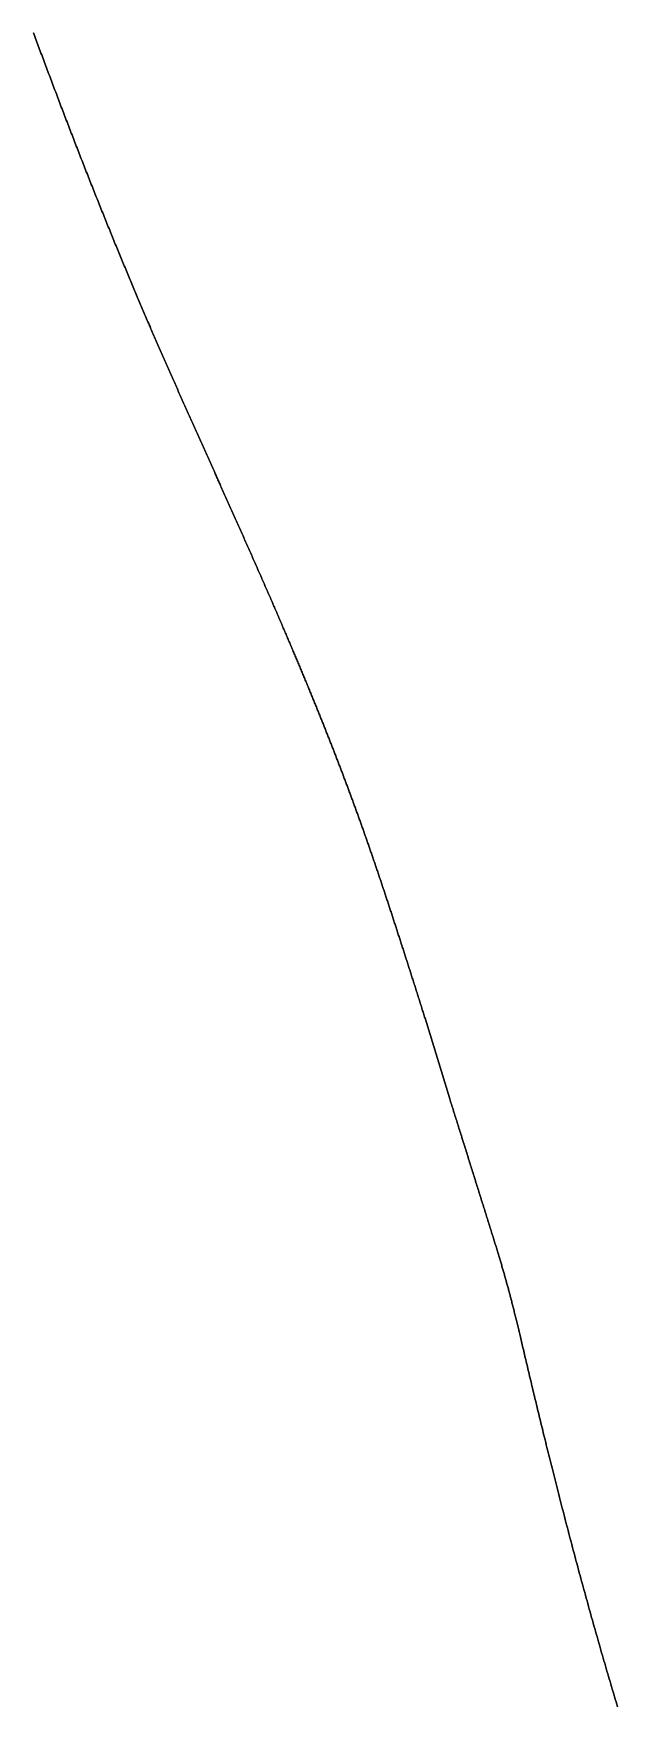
# Model space of a CAD drawing. Header units: inches. Extents: x 130170 to 284068, y 377793 to 804530.
# Drawn here: x 249097.3 to 249120.6, y 746916.7 to 746983.3 of the extents above; entities that cross this region are included whole.
import ezdxf

# ---------------------------------------------------------------- set-up
doc = ezdxf.new("R2010")
doc.units = ezdxf.units.IN
doc.header["$MEASUREMENT"] = 0
doc.layers.add('muni_il', color=7, linetype='Continuous')

msp = doc.modelspace()

# ---------------------------------------------------------------- linework, layer by layer
at = {"layer": 'muni_il'}
for points in [[(249097.333, 746983.322), (249097.36, 746983.249), (249097.387, 746983.176), (249097.414, 746983.103), (249097.441, 746983.029), (249097.469, 746982.956), (249097.496, 746982.883), (249097.523, 746982.809), (249097.551, 746982.736), (249097.578, 746982.662), (249097.606, 746982.589), (249097.633, 746982.515), (249097.661, 746982.442), (249097.688, 746982.368), (249097.716, 746982.294), (249097.743, 746982.22), (249097.771, 746982.147), (249097.799, 746982.073), (249097.827, 746981.999), (249097.854, 746981.925), (249097.882, 746981.851), (249097.91, 746981.777), (249097.938, 746981.703), (249097.966, 746981.629), (249097.994, 746981.555), (249098.021, 746981.481), (249098.049, 746981.407), (249098.077, 746981.333), (249098.105, 746981.258), (249098.133, 746981.184), (249098.162, 746981.11), (249098.19, 746981.036), (249098.218, 746980.962), (249098.246, 746980.888), (249098.274, 746980.813), (249098.302, 746980.739), (249098.33, 746980.665), (249098.359, 746980.591), (249098.387, 746980.517), (249098.415, 746980.442), (249098.443, 746980.368), (249098.472, 746980.294), (249098.5, 746980.22), (249098.528, 746980.146), (249098.557, 746980.072), (249098.585, 746979.998), (249098.613, 746979.924), (249098.642, 746979.85), (249098.67, 746979.776), (249098.698, 746979.702), (249098.727, 746979.628), (249098.755, 746979.554), (249098.784, 746979.48), (249098.812, 746979.406), (249098.841, 746979.332), (249098.869, 746979.258), (249098.898, 746979.185), (249098.926, 746979.111), (249098.955, 746979.037), (249098.983, 746978.964), (249099.011, 746978.89), (249099.04, 746978.817), (249099.068, 746978.743), (249099.097, 746978.67), (249099.126, 746978.597), (249099.154, 746978.524), (249099.183, 746978.45), (249099.211, 746978.377), (249099.24, 746978.304), (249099.268, 746978.231), (249099.297, 746978.158), (249099.325, 746978.086), (249099.354, 746978.013), (249099.382, 746977.94), (249099.41, 746977.868), (249099.439, 746977.795), (249099.467, 746977.723), (249099.496, 746977.651), (249099.524, 746977.578), (249099.553, 746977.506), (249099.581, 746977.434), (249099.61, 746977.362), (249099.638, 746977.291), (249099.666, 746977.219), (249099.695, 746977.147), (249099.723, 746977.076), (249099.752, 746977.004), (249099.78, 746976.933), (249099.808, 746976.862), (249099.837, 746976.791), (249099.865, 746976.72), (249099.893, 746976.649), (249099.921, 746976.578), (249099.95, 746976.507), (249099.978, 746976.437), (249100.006, 746976.366), (249100.034, 746976.296), (249100.063, 746976.226), (249100.091, 746976.156), (249100.119, 746976.086), (249100.147, 746976.016), (249100.175, 746975.946), (249100.203, 746975.877), (249100.231, 746975.807), (249100.259, 746975.738), (249100.287, 746975.669), (249100.315, 746975.6), (249100.343, 746975.531), (249100.371, 746975.462), (249100.399, 746975.393), (249100.427, 746975.325), (249100.455, 746975.256), (249100.483, 746975.188), (249100.511, 746975.12), (249100.538, 746975.052), (249100.566, 746974.984), (249100.594, 746974.916), (249100.622, 746974.848), (249100.649, 746974.781), (249100.677, 746974.714), (249100.705, 746974.646), (249100.732, 746974.579), (249100.76, 746974.512), (249100.788, 746974.446), (249100.815, 746974.379), (249100.843, 746974.312), (249100.87, 746974.246), (249100.898, 746974.18), (249100.925, 746974.114), (249100.952, 746974.048), (249100.98, 746973.982), (249101.007, 746973.916), (249101.034, 746973.85), (249101.062, 746973.785), (249101.089, 746973.72), (249101.116, 746973.654), (249101.143, 746973.589), (249101.171, 746973.524), (249101.198, 746973.46), (249101.225, 746973.395), (249101.252, 746973.33), (249101.279, 746973.266), (249101.306, 746973.202), (249101.333, 746973.138), (249101.36, 746973.074), (249101.387, 746973.01), (249101.414, 746972.946), (249101.441, 746972.882), (249101.468, 746972.819), (249101.495, 746972.755), (249101.522, 746972.692), (249101.548, 746972.629), (249101.575, 746972.566), (249101.602, 746972.503), (249101.629, 746972.44), (249101.655, 746972.378), (249101.682, 746972.315), (249101.709, 746972.252), (249101.736, 746972.19), (249101.762, 746972.128), (249101.789, 746972.066), (249101.815, 746972.004), (249101.842, 746971.942), (249101.868, 746971.88), (249101.895, 746971.818), (249101.922, 746971.757), (249101.948, 746971.695), (249101.975, 746971.634), (249102.001, 746971.572), (249102.027, 746971.511), (249102.054, 746971.45), (249102.08, 746971.389), (249102.107, 746971.328), (249102.133, 746971.267), (249102.159, 746971.206), (249102.186, 746971.146), (249102.212, 746971.085), (249102.238, 746971.024), (249102.265, 746970.964), (249102.291, 746970.904), (249102.317, 746970.843), (249102.344, 746970.783), (249102.37, 746970.723), (249102.396, 746970.663), (249102.422, 746970.603), (249102.449, 746970.543), (249102.475, 746970.483), (249102.501, 746970.423), (249102.527, 746970.363), (249102.553, 746970.304), (249102.58, 746970.244), (249102.606, 746970.184), (249102.632, 746970.125), (249102.658, 746970.065), (249102.684, 746970.006), (249102.711, 746969.947), (249102.737, 746969.887), (249102.763, 746969.828), (249102.789, 746969.769), (249102.815, 746969.709), (249102.841, 746969.65), (249102.867, 746969.591), (249102.894, 746969.532), (249102.92, 746969.473), (249102.946, 746969.414), (249102.972, 746969.355), (249102.998, 746969.296), (249103.024, 746969.237), (249103.051, 746969.178), (249103.077, 746969.119), (249103.103, 746969.06), (249103.129, 746969.001), (249103.155, 746968.943), (249103.181, 746968.884), (249103.208, 746968.825), (249103.234, 746968.766), (249103.26, 746968.707), (249103.286, 746968.649), (249103.312, 746968.59), (249103.338, 746968.531), (249103.365, 746968.472), (249103.391, 746968.414), (249103.417, 746968.355), (249103.443, 746968.296), (249103.47, 746968.238), (249103.496, 746968.179), (249103.522, 746968.12), (249103.548, 746968.062), (249103.574, 746968.003), (249103.601, 746967.944), (249103.627, 746967.885), (249103.653, 746967.827), (249103.68, 746967.768), (249103.706, 746967.709), (249103.732, 746967.651), (249103.758, 746967.592), (249103.785, 746967.533), (249103.811, 746967.474), (249103.837, 746967.416), (249103.864, 746967.357), (249103.89, 746967.298), (249103.917, 746967.239), (249103.943, 746967.181), (249103.969, 746967.122), (249103.996, 746967.063), (249104.022, 746967.004), (249104.048, 746966.946), (249104.075, 746966.887), (249104.101, 746966.828), (249104.128, 746966.769), (249104.154, 746966.71), (249104.181, 746966.651), (249104.207, 746966.592), (249104.233, 746966.534), (249104.26, 746966.475), (249104.286, 746966.416), (249104.313, 746966.357), (249104.339, 746966.298), (249104.366, 746966.239), (249104.392, 746966.18), (249104.419, 746966.121), (249104.445, 746966.062), (249104.472, 746966.003), (249104.498, 746965.944), (249104.525, 746965.885), (249104.551, 746965.826), (249104.577, 746965.767), (249104.604, 746965.708), (249104.63, 746965.649), (249104.657, 746965.59), (249104.683, 746965.531), (249104.71, 746965.472), (249104.736, 746965.413), (249104.763, 746965.354), (249104.789, 746965.295), (249104.816, 746965.236), (249104.842, 746965.177), (249104.869, 746965.118), (249104.895, 746965.059), (249104.921, 746965), (249104.948, 746964.941), (249104.974, 746964.882), (249105.001, 746964.823), (249105.027, 746964.764), (249105.053, 746964.706), (249105.08, 746964.647), (249105.106, 746964.588), (249105.132, 746964.529), (249105.159, 746964.47), (249105.185, 746964.411), (249105.211, 746964.352), (249105.238, 746964.294), (249105.264, 746964.235), (249105.29, 746964.176), (249105.316, 746964.118), (249105.342, 746964.059), (249105.369, 746964), (249105.395, 746963.942), (249105.421, 746963.883), (249105.447, 746963.825), (249105.473, 746963.766), (249105.499, 746963.708), (249105.525, 746963.649), (249105.551, 746963.591), (249105.577, 746963.533), (249105.603, 746963.475), (249105.629, 746963.416), (249105.655, 746963.358), (249105.68, 746963.3), (249105.706, 746963.242), (249105.732, 746963.184), (249105.758, 746963.126), (249105.783, 746963.069), (249105.809, 746963.011), (249105.834, 746962.953), (249105.86, 746962.896), (249105.886, 746962.838), (249105.911, 746962.781), (249105.936, 746962.723), (249105.962, 746962.666), (249105.987, 746962.609), (249106.012, 746962.552), (249106.038, 746962.495), (249106.063, 746962.438), (249106.088, 746962.381), (249106.113, 746962.324), (249106.138, 746962.267), (249106.163, 746962.211), (249106.188, 746962.154), (249106.213, 746962.098), (249106.238, 746962.041), (249106.262, 746961.985), (249106.287, 746961.929), (249106.312, 746961.873), (249106.336, 746961.817), (249106.361, 746961.761), (249106.385, 746961.706), (249106.41, 746961.65), (249106.434, 746961.595), (249106.458, 746961.539), (249106.482, 746961.484), (249106.507, 746961.429), (249106.531, 746961.374), (249106.555, 746961.319), (249106.579, 746961.264), (249106.603, 746961.21), (249106.626, 746961.155), (249106.65, 746961.101), (249106.674, 746961.047), (249106.697, 746960.992), (249106.721, 746960.938), (249106.744, 746960.885), (249106.768, 746960.831), (249106.791, 746960.777), (249106.814, 746960.724), (249106.838, 746960.671), (249106.861, 746960.617), (249106.884, 746960.564), (249106.907, 746960.511), (249106.929, 746960.459), (249106.952, 746960.406), (249106.975, 746960.354), (249106.998, 746960.301), (249107.02, 746960.249), (249107.043, 746960.197), (249107.065, 746960.145), (249107.088, 746960.093), (249107.11, 746960.042), (249107.132, 746959.99), (249107.154, 746959.939), (249107.176, 746959.888), (249107.198, 746959.837), (249107.22, 746959.786), (249107.242, 746959.735), (249107.263, 746959.685), (249107.285, 746959.635), (249107.307, 746959.584), (249107.328, 746959.534), (249107.349, 746959.484), (249107.371, 746959.435), (249107.392, 746959.385), (249107.413, 746959.335), (249107.434, 746959.286), (249107.455, 746959.237), (249107.476, 746959.188), (249107.497, 746959.139), (249107.518, 746959.09), (249107.538, 746959.042), (249107.559, 746958.993), (249107.58, 746958.945), (249107.6, 746958.897), (249107.62, 746958.849), (249107.641, 746958.801), (249107.661, 746958.753), (249107.681, 746958.706), (249107.701, 746958.659), (249107.721, 746958.611), (249107.741, 746958.564), (249107.761, 746958.517), (249107.781, 746958.47), (249107.8, 746958.424), (249107.82, 746958.377), (249107.839, 746958.331), (249107.859, 746958.285), (249107.878, 746958.239), (249107.897, 746958.193), (249107.917, 746958.147), (249107.936, 746958.101), (249107.955, 746958.056), (249107.974, 746958.01), (249107.993, 746957.965), (249108.012, 746957.92), (249108.031, 746957.875), (249108.049, 746957.83), (249108.068, 746957.785), (249108.087, 746957.74), (249108.105, 746957.696), (249108.124, 746957.651), (249108.142, 746957.607), (249108.16, 746957.563), (249108.179, 746957.519), (249108.197, 746957.475), (249108.215, 746957.431), (249108.233, 746957.388), (249108.251, 746957.344), (249108.269, 746957.301), (249108.287, 746957.257), (249108.305, 746957.214), (249108.323, 746957.171), (249108.34, 746957.128), (249108.358, 746957.085), (249108.376, 746957.042), (249108.393, 746956.999), (249108.411, 746956.956), (249108.428, 746956.914), (249108.446, 746956.871), (249108.463, 746956.829), (249108.48, 746956.787), (249108.497, 746956.745), (249108.515, 746956.702), (249108.532, 746956.66), (249108.549, 746956.618), (249108.566, 746956.577), (249108.583, 746956.535), (249108.6, 746956.493), (249108.617, 746956.451), (249108.634, 746956.41), (249108.65, 746956.368), (249108.667, 746956.327), (249108.684, 746956.285), (249108.701, 746956.244), (249108.717, 746956.203), (249108.734, 746956.162), (249108.751, 746956.12), (249108.767, 746956.079), (249108.784, 746956.038), (249108.8, 746955.997), (249108.816, 746955.956), (249108.833, 746955.916), (249108.849, 746955.875), (249108.866, 746955.834), (249108.882, 746955.793), (249108.898, 746955.753), (249108.914, 746955.712), (249108.931, 746955.671), (249108.947, 746955.631), (249108.963, 746955.59), (249108.979, 746955.55), (249108.995, 746955.509), (249109.011, 746955.469), (249109.027, 746955.428), (249109.043, 746955.388), (249109.059, 746955.347), (249109.075, 746955.307), (249109.091, 746955.267), (249109.107, 746955.226), (249109.123, 746955.186), (249109.139, 746955.146), (249109.154, 746955.105), (249109.17, 746955.065), (249109.186, 746955.025), (249109.202, 746954.985), (249109.218, 746954.944), (249109.233, 746954.904), (249109.249, 746954.864), (249109.265, 746954.824), (249109.28, 746954.784), (249109.296, 746954.743), (249109.312, 746954.703), (249109.327, 746954.663), (249109.343, 746954.623), (249109.359, 746954.582), (249109.374, 746954.542), (249109.39, 746954.502), (249109.405, 746954.462), (249109.421, 746954.421), (249109.436, 746954.381), (249109.452, 746954.341), (249109.467, 746954.301), (249109.483, 746954.26), (249109.498, 746954.22), (249109.514, 746954.18), (249109.529, 746954.139), (249109.545, 746954.099), (249109.56, 746954.059), (249109.576, 746954.018), (249109.591, 746953.978), (249109.607, 746953.937), (249109.622, 746953.897), (249109.637, 746953.856), (249109.653, 746953.816), (249109.668, 746953.775), (249109.684, 746953.735), (249109.699, 746953.694), (249109.714, 746953.653), (249109.73, 746953.613), (249109.745, 746953.572), (249109.76, 746953.531), (249109.776, 746953.491), (249109.791, 746953.45), (249109.806, 746953.409), (249109.822, 746953.368), (249109.837, 746953.327), (249109.852, 746953.286), (249109.867, 746953.245), (249109.883, 746953.204), (249109.898, 746953.163), (249109.913, 746953.122), (249109.929, 746953.081), (249109.944, 746953.04), (249109.959, 746952.999), (249109.974, 746952.958), (249109.99, 746952.916), (249110.005, 746952.875), (249110.02, 746952.834), (249110.035, 746952.793), (249110.05, 746952.751), (249110.066, 746952.71), (249110.081, 746952.668), (249110.096, 746952.627), (249110.111, 746952.585), (249110.126, 746952.543), (249110.142, 746952.502), (249110.157, 746952.46), (249110.172, 746952.418), (249110.187, 746952.377), (249110.202, 746952.335), (249110.218, 746952.293), (249110.233, 746952.251), (249110.248, 746952.209), (249110.263, 746952.167), (249110.278, 746952.125), (249110.293, 746952.083), (249110.309, 746952.041), (249110.324, 746951.999), (249110.339, 746951.956), (249110.354, 746951.914), (249110.369, 746951.872), (249110.384, 746951.83), (249110.399, 746951.787), (249110.415, 746951.745), (249110.43, 746951.702), (249110.445, 746951.66), (249110.46, 746951.617), (249110.475, 746951.574), (249110.49, 746951.532), (249110.505, 746951.489), (249110.52, 746951.446), (249110.535, 746951.404), (249110.55, 746951.361), (249110.565, 746951.318), (249110.581, 746951.275), (249110.596, 746951.232), (249110.611, 746951.189), (249110.626, 746951.146), (249110.641, 746951.103), (249110.656, 746951.06), (249110.671, 746951.017), (249110.686, 746950.973), (249110.701, 746950.93), (249110.716, 746950.887), (249110.731, 746950.844), (249110.746, 746950.8), (249110.761, 746950.757), (249110.776, 746950.713), (249110.791, 746950.67), (249110.806, 746950.627), (249110.821, 746950.583), (249110.836, 746950.539), (249110.851, 746950.496), (249110.866, 746950.452), (249110.881, 746950.409), (249110.896, 746950.365), (249110.911, 746950.321), (249110.926, 746950.277), (249110.941, 746950.234), (249110.956, 746950.19), (249110.971, 746950.146), (249110.985, 746950.102), (249111, 746950.058), (249111.015, 746950.014), (249111.03, 746949.97), (249111.045, 746949.926), (249111.06, 746949.882), (249111.075, 746949.838), (249111.09, 746949.794), (249111.104, 746949.75), (249111.119, 746949.706), (249111.134, 746949.662), (249111.149, 746949.618), (249111.164, 746949.574), (249111.179, 746949.53), (249111.193, 746949.486), (249111.208, 746949.441), (249111.223, 746949.397), (249111.238, 746949.353), (249111.252, 746949.309), (249111.267, 746949.265), (249111.282, 746949.22), (249111.297, 746949.176), (249111.311, 746949.132), (249111.326, 746949.088), (249111.341, 746949.043), (249111.355, 746948.999), (249111.37, 746948.955), (249111.385, 746948.91), (249111.399, 746948.866), (249111.414, 746948.822), (249111.429, 746948.777), (249111.443, 746948.733), (249111.458, 746948.689), (249111.472, 746948.644), (249111.487, 746948.6), (249111.502, 746948.556), (249111.516, 746948.511), (249111.531, 746948.467), (249111.545, 746948.423), (249111.56, 746948.378), (249111.574, 746948.334), (249111.589, 746948.29), (249111.603, 746948.245), (249111.618, 746948.201), (249111.633, 746948.156), (249111.647, 746948.112), (249111.661, 746948.068), (249111.676, 746948.023), (249111.69, 746947.979), (249111.705, 746947.934), (249111.719, 746947.89), (249111.734, 746947.845), (249111.748, 746947.801), (249111.763, 746947.756), (249111.777, 746947.712), (249111.792, 746947.667), (249111.806, 746947.623), (249111.821, 746947.578), (249111.835, 746947.534), (249111.849, 746947.489), (249111.864, 746947.444), (249111.878, 746947.4), (249111.893, 746947.355), (249111.907, 746947.31), (249111.922, 746947.266), (249111.936, 746947.221), (249111.951, 746947.176), (249111.965, 746947.131), (249111.98, 746947.086), (249111.994, 746947.041), (249112.009, 746946.996), (249112.023, 746946.951), (249112.038, 746946.906), (249112.052, 746946.861), (249112.067, 746946.816), (249112.081, 746946.77), (249112.096, 746946.725), (249112.11, 746946.68), (249112.125, 746946.634), (249112.14, 746946.588), (249112.154, 746946.543), (249112.169, 746946.497), (249112.184, 746946.451), (249112.198, 746946.405), (249112.213, 746946.359), (249112.228, 746946.313), (249112.243, 746946.267), (249112.258, 746946.221), (249112.272, 746946.174), (249112.287, 746946.128), (249112.302, 746946.081), (249112.317, 746946.034), (249112.332, 746945.987), (249112.347, 746945.94), (249112.362, 746945.893), (249112.378, 746945.846), (249112.393, 746945.798), (249112.408, 746945.75), (249112.423, 746945.703), (249112.438, 746945.655), (249112.454, 746945.607), (249112.469, 746945.558), (249112.485, 746945.51), (249112.5, 746945.461), (249112.516, 746945.413), (249112.531, 746945.364), (249112.547, 746945.315), (249112.563, 746945.265), (249112.578, 746945.216), (249112.594, 746945.166), (249112.61, 746945.116), (249112.626, 746945.066), (249112.642, 746945.016), (249112.658, 746944.966), (249112.674, 746944.915), (249112.69, 746944.865), (249112.706, 746944.814), (249112.722, 746944.763), (249112.738, 746944.712), (249112.754, 746944.661), (249112.77, 746944.61), (249112.786, 746944.559), (249112.802, 746944.508), (249112.818, 746944.457), (249112.834, 746944.406), (249112.85, 746944.355), (249112.866, 746944.304), (249112.882, 746944.253), (249112.898, 746944.203), (249112.913, 746944.153), (249112.929, 746944.103), (249113.912, 746940.898), (249113.945, 746940.793), (249113.962, 746940.74), (249113.978, 746940.686), (249113.995, 746940.633), (249114.012, 746940.579), (249114.03, 746940.525), (249114.047, 746940.47), (249114.064, 746940.415), (249114.082, 746940.36), (249114.099, 746940.304), (249114.117, 746940.248), (249114.135, 746940.192), (249114.153, 746940.135), (249114.171, 746940.078), (249114.189, 746940.02), (249114.207, 746939.963), (249114.225, 746939.905), (249114.244, 746939.846), (249114.262, 746939.787), (249114.281, 746939.728), (249114.3, 746939.669), (249114.318, 746939.609), (249114.337, 746939.549), (249114.356, 746939.489), (249114.375, 746939.428), (249114.394, 746939.368), (249114.414, 746939.307), (249114.433, 746939.245), (249114.452, 746939.184), (249114.471, 746939.123), (249114.491, 746939.061), (249114.51, 746938.999), (249114.53, 746938.937), (249114.549, 746938.875), (249114.568, 746938.813), (249114.588, 746938.75), (249114.608, 746938.688), (249114.627, 746938.626), (249114.647, 746938.563), (249114.666, 746938.501), (249114.686, 746938.438), (249114.705, 746938.376), (249114.725, 746938.313), (249114.745, 746938.251), (249114.764, 746938.188), (249114.784, 746938.126), (249114.803, 746938.063), (249114.823, 746938.001), (249114.842, 746937.939), (249114.862, 746937.877), (249114.881, 746937.815), (249114.9, 746937.753), (249114.92, 746937.691), (249114.939, 746937.63), (249114.958, 746937.569), (249114.977, 746937.507), (249114.997, 746937.446), (249115.016, 746937.386), (249115.035, 746937.325), (249115.054, 746937.265), (249115.072, 746937.205), (249115.091, 746937.145), (249115.11, 746937.085), (249115.128, 746937.026), (249115.147, 746936.967), (249115.165, 746936.908), (249115.184, 746936.849), (249115.202, 746936.791), (249115.22, 746936.733), (249115.238, 746936.675), (249115.256, 746936.618), (249115.274, 746936.561), (249115.292, 746936.504), (249115.31, 746936.448), (249115.327, 746936.392), (249115.345, 746936.336), (249115.362, 746936.281), (249115.379, 746936.226), (249115.396, 746936.171), (249115.413, 746936.117), (249115.43, 746936.063), (249115.447, 746936.009), (249115.464, 746935.956), (249115.48, 746935.903), (249115.496, 746935.851), (249115.513, 746935.799), (249115.529, 746935.747), (249115.545, 746935.696), (249115.561, 746935.645), (249115.577, 746935.594), (249115.592, 746935.544), (249115.608, 746935.494), (249115.623, 746935.445), (249115.638, 746935.395), (249115.654, 746935.347), (249115.669, 746935.298), (249115.683, 746935.25), (249115.698, 746935.203), (249115.713, 746935.155), (249115.727, 746935.108), (249115.742, 746935.062), (249115.756, 746935.015), (249115.77, 746934.969), (249115.784, 746934.924), (249115.798, 746934.878), (249115.812, 746934.833), (249115.826, 746934.788), (249115.839, 746934.744), (249115.853, 746934.7), (249115.866, 746934.656), (249115.879, 746934.612), (249115.892, 746934.569), (249115.905, 746934.526), (249115.918, 746934.483), (249115.931, 746934.441), (249115.944, 746934.398), (249115.956, 746934.356), (249115.969, 746934.314), (249115.981, 746934.272), (249115.993, 746934.231), (249116.006, 746934.189), (249116.018, 746934.148), (249116.03, 746934.107), (249116.042, 746934.066), (249116.054, 746934.025), (249116.065, 746933.984), (249116.077, 746933.944), (249116.089, 746933.903), (249116.1, 746933.863), (249116.112, 746933.822), (249116.124, 746933.782), (249116.135, 746933.741), (249116.146, 746933.701), (249116.158, 746933.661), (249116.169, 746933.62), (249116.18, 746933.58), (249116.192, 746933.539), (249116.203, 746933.499), (249116.214, 746933.458), (249116.225, 746933.417), (249116.236, 746933.377), (249116.247, 746933.336), (249116.258, 746933.294), (249116.27, 746933.253), (249116.281, 746933.212), (249116.292, 746933.17), (249116.303, 746933.128), (249116.314, 746933.086), (249116.325, 746933.044), (249116.336, 746933.001), (249116.347, 746932.959), (249116.359, 746932.916), (249116.37, 746932.872), (249116.381, 746932.829), (249116.392, 746932.784), (249116.404, 746932.74), (249116.415, 746932.695), (249116.426, 746932.65), (249116.438, 746932.605), (249116.449, 746932.559), (249116.461, 746932.512), (249116.473, 746932.466), (249116.485, 746932.418), (249116.496, 746932.371), (249116.508, 746932.322), (249116.52, 746932.274), (249116.532, 746932.224), (249116.545, 746932.175), (249116.557, 746932.124), (249116.569, 746932.074), (249116.582, 746932.022), (249116.594, 746931.97), (249116.607, 746931.918), (249116.62, 746931.864), (249116.633, 746931.811), (249116.646, 746931.756), (249116.659, 746931.701), (249116.673, 746931.645), (249116.686, 746931.589), (249116.7, 746931.532), (249116.713, 746931.474), (249116.727, 746931.416), (249116.742, 746931.356), (249116.756, 746931.297), (249116.77, 746931.236), (249116.785, 746931.175), (249116.799, 746931.113), (249116.814, 746931.05), (249116.829, 746930.986), (249116.845, 746930.922), (249116.86, 746930.857), (249116.876, 746930.791), (249116.891, 746930.725), (249116.907, 746930.657), (249116.923, 746930.589), (249116.94, 746930.52), (249116.956, 746930.45), (249116.973, 746930.38), (249116.99, 746930.309), (249117.007, 746930.237), (249117.024, 746930.164), (249117.042, 746930.09), (249117.059, 746930.015), (249117.077, 746929.94), (249117.095, 746929.864), (249117.114, 746929.787), (249117.132, 746929.709), (249117.151, 746929.631), (249117.17, 746929.551), (249117.189, 746929.471), (249117.208, 746929.39), (249117.228, 746929.308), (249117.247, 746929.226), (249117.267, 746929.143), (249117.288, 746929.059), (249117.308, 746928.974), (249117.328, 746928.888), (249117.349, 746928.802), (249117.37, 746928.714), (249117.391, 746928.627), (249117.413, 746928.538), (249117.435, 746928.448), (249117.456, 746928.358), (249117.478, 746928.267), (249117.501, 746928.176), (249117.523, 746928.084), (249117.546, 746927.991), (249117.569, 746927.897), (249117.592, 746927.802), (249117.615, 746927.707), (249117.638, 746927.612), (249117.662, 746927.515), (249117.686, 746927.418), (249117.71, 746927.321), (249117.734, 746927.222), (249117.759, 746927.123), (249117.783, 746927.024), (249117.808, 746926.924), (249117.833, 746926.823), (249117.858, 746926.722), (249117.884, 746926.62), (249117.909, 746926.518), (249117.935, 746926.415), (249117.961, 746926.312), (249117.987, 746926.208), (249118.013, 746926.104), (249118.039, 746925.999), (249118.066, 746925.894), (249118.093, 746925.788), (249118.12, 746925.682), (249118.147, 746925.576), (249118.174, 746925.469), (249118.201, 746925.362), (249118.229, 746925.254), (249118.256, 746925.146), (249118.284, 746925.038), (249118.312, 746924.929), (249118.34, 746924.82), (249118.368, 746924.711), (249118.396, 746924.601), (249118.425, 746924.491), (249118.453, 746924.381), (249118.482, 746924.271), (249118.511, 746924.16), (249118.54, 746924.05), (249118.569, 746923.939), (249118.598, 746923.827), (249118.627, 746923.716), (249118.656, 746923.605), (249118.686, 746923.493), (249118.715, 746923.381), (249118.745, 746923.27), (249118.774, 746923.158), (249118.804, 746923.046), (249118.834, 746922.934), (249118.864, 746922.822), (249118.893, 746922.71), (249118.924, 746922.597), (249118.954, 746922.485), (249118.984, 746922.373), (249119.014, 746922.261), (249119.044, 746922.149), (249119.074, 746922.037), (249119.105, 746921.925), (249119.135, 746921.813), (249119.166, 746921.701), (249119.196, 746921.589), (249119.227, 746921.477), (249119.257, 746921.366), (249119.288, 746921.254), (249119.318, 746921.143), (249119.349, 746921.032), (249119.38, 746920.921), (249119.41, 746920.81), (249119.441, 746920.699), (249119.472, 746920.589), (249119.502, 746920.479), (249119.533, 746920.369), (249119.564, 746920.259), (249119.595, 746920.149), (249119.625, 746920.04), (249119.656, 746919.931), (249119.687, 746919.822), (249119.717, 746919.713), (249119.748, 746919.605), (249119.779, 746919.497), (249119.809, 746919.389), (249119.84, 746919.282), (249119.871, 746919.174), (249119.901, 746919.067), (249119.932, 746918.961), (249119.963, 746918.855), (249119.993, 746918.749), (249120.024, 746918.643), (249120.054, 746918.538), (249120.085, 746918.433), (249120.115, 746918.328), (249120.146, 746918.224), (249120.176, 746918.12), (249120.206, 746918.016), (249120.237, 746917.913), (249120.267, 746917.81), (249120.297, 746917.708), (249120.327, 746917.606), (249120.357, 746917.504), (249120.387, 746917.403), (249120.417, 746917.302), (249120.447, 746917.201), (249120.477, 746917.101), (249120.507, 746917.001), (249120.537, 746916.902), (249120.567, 746916.803), (249120.597, 746916.704)], [(249120.597, 746916.704), (249120.567, 746916.803), (249120.537, 746916.902), (249120.507, 746917.001), (249120.477, 746917.101), (249120.447, 746917.201), (249120.417, 746917.302), (249120.387, 746917.403), (249120.357, 746917.504), (249120.327, 746917.606), (249120.297, 746917.708), (249120.267, 746917.81), (249120.237, 746917.913), (249120.206, 746918.016), (249120.176, 746918.12), (249120.146, 746918.224), (249120.115, 746918.328), (249120.085, 746918.433), (249120.054, 746918.538), (249120.024, 746918.643), (249119.993, 746918.749), (249119.963, 746918.855), (249119.932, 746918.961), (249119.901, 746919.067), (249119.871, 746919.174), (249119.84, 746919.282), (249119.809, 746919.389), (249119.779, 746919.497), (249119.748, 746919.605), (249119.717, 746919.713), (249119.687, 746919.822), (249119.656, 746919.931), (249119.625, 746920.04), (249119.595, 746920.149), (249119.564, 746920.259), (249119.533, 746920.369), (249119.502, 746920.479), (249119.472, 746920.589), (249119.441, 746920.699), (249119.41, 746920.81), (249119.38, 746920.921), (249119.349, 746921.032), (249119.318, 746921.143), (249119.288, 746921.254), (249119.257, 746921.366), (249119.227, 746921.477), (249119.196, 746921.589), (249119.166, 746921.701), (249119.135, 746921.813), (249119.105, 746921.925), (249119.074, 746922.037), (249119.044, 746922.149), (249119.014, 746922.261), (249118.984, 746922.373), (249118.954, 746922.485), (249118.924, 746922.597), (249118.893, 746922.71), (249118.864, 746922.822), (249118.834, 746922.934), (249118.804, 746923.046), (249118.774, 746923.158), (249118.745, 746923.27), (249118.715, 746923.381), (249118.686, 746923.493), (249118.656, 746923.605), (249118.627, 746923.716), (249118.598, 746923.827), (249118.569, 746923.939), (249118.54, 746924.05), (249118.511, 746924.16), (249118.482, 746924.271), (249118.453, 746924.381), (249118.425, 746924.491), (249118.396, 746924.601), (249118.368, 746924.711), (249118.34, 746924.82), (249118.312, 746924.929), (249118.284, 746925.038), (249118.256, 746925.146), (249118.229, 746925.254), (249118.201, 746925.362), (249118.174, 746925.469), (249118.147, 746925.576), (249118.12, 746925.682), (249118.093, 746925.788), (249118.066, 746925.894), (249118.039, 746925.999), (249118.013, 746926.104), (249117.987, 746926.208), (249117.961, 746926.312), (249117.935, 746926.415), (249117.909, 746926.518), (249117.884, 746926.62), (249117.858, 746926.722), (249117.833, 746926.823), (249117.808, 746926.924), (249117.783, 746927.024), (249117.759, 746927.123), (249117.734, 746927.222), (249117.71, 746927.321), (249117.686, 746927.418), (249117.662, 746927.515), (249117.638, 746927.612), (249117.615, 746927.707), (249117.592, 746927.802), (249117.569, 746927.897), (249117.546, 746927.991), (249117.523, 746928.084), (249117.501, 746928.176), (249117.478, 746928.267), (249117.456, 746928.358), (249117.435, 746928.448), (249117.413, 746928.538), (249117.391, 746928.627), (249117.37, 746928.714), (249117.349, 746928.802), (249117.328, 746928.888), (249117.308, 746928.974), (249117.288, 746929.059), (249117.267, 746929.143), (249117.247, 746929.226), (249117.228, 746929.308), (249117.208, 746929.39), (249117.189, 746929.471), (249117.17, 746929.551), (249117.151, 746929.631), (249117.132, 746929.709), (249117.114, 746929.787), (249117.095, 746929.864), (249117.077, 746929.94), (249117.059, 746930.015), (249117.042, 746930.09), (249117.024, 746930.164), (249117.007, 746930.237), (249116.99, 746930.309), (249116.973, 746930.38), (249116.956, 746930.45), (249116.94, 746930.52), (249116.923, 746930.589), (249116.907, 746930.657), (249116.891, 746930.725), (249116.876, 746930.791), (249116.86, 746930.857), (249116.845, 746930.922), (249116.829, 746930.986), (249116.814, 746931.05), (249116.799, 746931.113), (249116.785, 746931.175), (249116.77, 746931.236), (249116.756, 746931.297), (249116.742, 746931.356), (249116.727, 746931.416), (249116.713, 746931.474), (249116.7, 746931.532), (249116.686, 746931.589), (249116.673, 746931.645), (249116.659, 746931.701), (249116.646, 746931.756), (249116.633, 746931.811), (249116.62, 746931.864), (249116.607, 746931.918), (249116.594, 746931.97), (249116.582, 746932.022), (249116.569, 746932.074), (249116.557, 746932.124), (249116.545, 746932.175), (249116.532, 746932.224), (249116.52, 746932.274), (249116.508, 746932.322), (249116.496, 746932.371), (249116.485, 746932.418), (249116.473, 746932.466), (249116.461, 746932.512), (249116.449, 746932.559), (249116.438, 746932.605), (249116.426, 746932.65), (249116.415, 746932.695), (249116.404, 746932.74), (249116.392, 746932.784), (249116.381, 746932.829), (249116.37, 746932.872), (249116.359, 746932.916), (249116.347, 746932.959), (249116.336, 746933.001), (249116.325, 746933.044), (249116.314, 746933.086), (249116.303, 746933.128), (249116.292, 746933.17), (249116.281, 746933.212), (249116.27, 746933.253), (249116.258, 746933.294), (249116.247, 746933.336), (249116.236, 746933.377), (249116.225, 746933.417), (249116.214, 746933.458), (249116.203, 746933.499), (249116.192, 746933.539), (249116.18, 746933.58), (249116.169, 746933.62), (249116.158, 746933.661), (249116.146, 746933.701), (249116.135, 746933.741), (249116.124, 746933.782), (249116.112, 746933.822), (249116.1, 746933.863), (249116.089, 746933.903), (249116.077, 746933.944), (249116.065, 746933.984), (249116.054, 746934.025), (249116.042, 746934.066), (249116.03, 746934.107), (249116.018, 746934.148), (249116.006, 746934.189), (249115.993, 746934.231), (249115.981, 746934.272), (249115.969, 746934.314), (249115.956, 746934.356), (249115.944, 746934.398), (249115.931, 746934.441), (249115.918, 746934.483), (249115.905, 746934.526), (249115.892, 746934.569), (249115.879, 746934.612), (249115.866, 746934.656), (249115.853, 746934.7), (249115.839, 746934.744), (249115.826, 746934.788), (249115.812, 746934.833), (249115.798, 746934.878), (249115.784, 746934.924), (249115.77, 746934.969), (249115.756, 746935.015), (249115.742, 746935.062), (249115.727, 746935.108), (249115.713, 746935.155), (249115.698, 746935.203), (249115.683, 746935.25), (249115.669, 746935.298), (249115.654, 746935.347), (249115.638, 746935.395), (249115.623, 746935.445), (249115.608, 746935.494), (249115.592, 746935.544), (249115.577, 746935.594), (249115.561, 746935.645), (249115.545, 746935.696), (249115.529, 746935.747), (249115.513, 746935.799), (249115.496, 746935.851), (249115.48, 746935.903), (249115.464, 746935.956), (249115.447, 746936.009), (249115.43, 746936.063), (249115.413, 746936.117), (249115.396, 746936.171), (249115.379, 746936.226), (249115.362, 746936.281), (249115.345, 746936.336), (249115.327, 746936.392), (249115.31, 746936.448), (249115.292, 746936.504), (249115.274, 746936.561), (249115.256, 746936.618), (249115.238, 746936.675), (249115.22, 746936.733), (249115.202, 746936.791), (249115.184, 746936.849), (249115.165, 746936.908), (249115.147, 746936.967), (249115.128, 746937.026), (249115.11, 746937.085), (249115.091, 746937.145), (249115.072, 746937.205), (249115.054, 746937.265), (249115.035, 746937.325), (249115.016, 746937.386), (249114.997, 746937.446), (249114.977, 746937.507), (249114.958, 746937.569), (249114.939, 746937.63), (249114.92, 746937.691), (249114.9, 746937.753), (249114.881, 746937.815), (249114.862, 746937.877), (249114.842, 746937.939), (249114.823, 746938.001), (249114.803, 746938.063), (249114.784, 746938.126), (249114.764, 746938.188), (249114.745, 746938.251), (249114.725, 746938.313), (249114.705, 746938.376), (249114.686, 746938.438), (249114.666, 746938.501), (249114.647, 746938.563), (249114.627, 746938.626), (249114.608, 746938.688), (249114.588, 746938.75), (249114.568, 746938.813), (249114.549, 746938.875), (249114.53, 746938.937), (249114.51, 746938.999), (249114.491, 746939.061), (249114.471, 746939.123), (249114.452, 746939.184), (249114.433, 746939.245), (249114.414, 746939.307), (249114.394, 746939.368), (249114.375, 746939.428), (249114.356, 746939.489), (249114.337, 746939.549), (249114.318, 746939.609), (249114.3, 746939.669), (249114.281, 746939.728), (249114.262, 746939.787), (249114.244, 746939.846), (249114.225, 746939.905), (249114.207, 746939.963), (249114.189, 746940.02), (249114.171, 746940.078), (249114.153, 746940.135), (249114.135, 746940.192), (249114.117, 746940.248), (249114.099, 746940.304), (249114.082, 746940.36), (249114.064, 746940.415), (249114.047, 746940.47), (249114.03, 746940.525), (249114.012, 746940.579), (249113.995, 746940.633), (249113.978, 746940.686), (249113.962, 746940.74), (249113.945, 746940.793), (249113.912, 746940.898), (249112.929, 746944.103), (249112.913, 746944.153), (249112.898, 746944.203), (249112.882, 746944.253), (249112.866, 746944.304), (249112.85, 746944.355), (249112.834, 746944.406), (249112.818, 746944.457), (249112.802, 746944.508), (249112.786, 746944.559), (249112.77, 746944.61), (249112.754, 746944.661), (249112.738, 746944.712), (249112.722, 746944.763), (249112.706, 746944.814), (249112.69, 746944.865), (249112.674, 746944.915), (249112.658, 746944.966), (249112.642, 746945.016), (249112.626, 746945.066), (249112.61, 746945.116), (249112.594, 746945.166), (249112.578, 746945.216), (249112.563, 746945.265), (249112.547, 746945.315), (249112.531, 746945.364), (249112.516, 746945.413), (249112.5, 746945.461), (249112.485, 746945.51), (249112.469, 746945.558), (249112.454, 746945.607), (249112.438, 746945.655), (249112.423, 746945.703), (249112.408, 746945.75), (249112.393, 746945.798), (249112.378, 746945.846), (249112.362, 746945.893), (249112.347, 746945.94), (249112.332, 746945.987), (249112.317, 746946.034), (249112.302, 746946.081), (249112.287, 746946.128), (249112.272, 746946.174), (249112.258, 746946.221), (249112.243, 746946.267), (249112.228, 746946.313), (249112.213, 746946.359), (249112.198, 746946.405), (249112.184, 746946.451), (249112.169, 746946.497), (249112.154, 746946.543), (249112.14, 746946.588), (249112.125, 746946.634), (249112.11, 746946.68), (249112.096, 746946.725), (249112.081, 746946.77), (249112.067, 746946.816), (249112.052, 746946.861), (249112.038, 746946.906), (249112.023, 746946.951), (249112.009, 746946.996), (249111.994, 746947.041), (249111.98, 746947.086), (249111.965, 746947.131), (249111.951, 746947.176), (249111.936, 746947.221), (249111.922, 746947.266), (249111.907, 746947.31), (249111.893, 746947.355), (249111.878, 746947.4), (249111.864, 746947.444), (249111.849, 746947.489), (249111.835, 746947.534), (249111.821, 746947.578), (249111.806, 746947.623), (249111.792, 746947.667), (249111.777, 746947.712), (249111.763, 746947.756), (249111.748, 746947.801), (249111.734, 746947.845), (249111.719, 746947.89), (249111.705, 746947.934), (249111.69, 746947.979), (249111.676, 746948.023), (249111.661, 746948.068), (249111.647, 746948.112), (249111.633, 746948.156), (249111.618, 746948.201), (249111.603, 746948.245), (249111.589, 746948.29), (249111.574, 746948.334), (249111.56, 746948.378), (249111.545, 746948.423), (249111.531, 746948.467), (249111.516, 746948.511), (249111.502, 746948.556), (249111.487, 746948.6), (249111.472, 746948.644), (249111.458, 746948.689), (249111.443, 746948.733), (249111.429, 746948.777), (249111.414, 746948.822), (249111.399, 746948.866), (249111.385, 746948.91), (249111.37, 746948.955), (249111.355, 746948.999), (249111.341, 746949.043), (249111.326, 746949.088), (249111.311, 746949.132), (249111.297, 746949.176), (249111.282, 746949.22), (249111.267, 746949.265), (249111.252, 746949.309), (249111.238, 746949.353), (249111.223, 746949.397), (249111.208, 746949.441), (249111.193, 746949.486), (249111.179, 746949.53), (249111.164, 746949.574), (249111.149, 746949.618), (249111.134, 746949.662), (249111.119, 746949.706), (249111.104, 746949.75), (249111.09, 746949.794), (249111.075, 746949.838), (249111.06, 746949.882), (249111.045, 746949.926), (249111.03, 746949.97), (249111.015, 746950.014), (249111, 746950.058), (249110.985, 746950.102), (249110.971, 746950.146), (249110.956, 746950.19), (249110.941, 746950.234), (249110.926, 746950.277), (249110.911, 746950.321), (249110.896, 746950.365), (249110.881, 746950.409), (249110.866, 746950.452), (249110.851, 746950.496), (249110.836, 746950.539), (249110.821, 746950.583), (249110.806, 746950.627), (249110.791, 746950.67), (249110.776, 746950.713), (249110.761, 746950.757), (249110.746, 746950.8), (249110.731, 746950.844), (249110.716, 746950.887), (249110.701, 746950.93), (249110.686, 746950.973), (249110.671, 746951.017), (249110.656, 746951.06), (249110.641, 746951.103), (249110.626, 746951.146), (249110.611, 746951.189), (249110.596, 746951.232), (249110.581, 746951.275), (249110.565, 746951.318), (249110.55, 746951.361), (249110.535, 746951.404), (249110.52, 746951.446), (249110.505, 746951.489), (249110.49, 746951.532), (249110.475, 746951.574), (249110.46, 746951.617), (249110.445, 746951.66), (249110.43, 746951.702), (249110.415, 746951.745), (249110.399, 746951.787), (249110.384, 746951.83), (249110.369, 746951.872), (249110.354, 746951.914), (249110.339, 746951.956), (249110.324, 746951.999), (249110.309, 746952.041), (249110.293, 746952.083), (249110.278, 746952.125), (249110.263, 746952.167), (249110.248, 746952.209), (249110.233, 746952.251), (249110.218, 746952.293), (249110.202, 746952.335), (249110.187, 746952.377), (249110.172, 746952.418), (249110.157, 746952.46), (249110.142, 746952.502), (249110.126, 746952.543), (249110.111, 746952.585), (249110.096, 746952.627), (249110.081, 746952.668), (249110.066, 746952.71), (249110.05, 746952.751), (249110.035, 746952.793), (249110.02, 746952.834), (249110.005, 746952.875), (249109.99, 746952.916), (249109.974, 746952.958), (249109.959, 746952.999), (249109.944, 746953.04), (249109.929, 746953.081), (249109.913, 746953.122), (249109.898, 746953.163), (249109.883, 746953.204), (249109.867, 746953.245), (249109.852, 746953.286), (249109.837, 746953.327), (249109.822, 746953.368), (249109.806, 746953.409), (249109.791, 746953.45), (249109.776, 746953.491), (249109.76, 746953.531), (249109.745, 746953.572), (249109.73, 746953.613), (249109.714, 746953.653), (249109.699, 746953.694), (249109.684, 746953.735), (249109.668, 746953.775), (249109.653, 746953.816), (249109.637, 746953.856), (249109.622, 746953.897), (249109.607, 746953.937), (249109.591, 746953.978), (249109.576, 746954.018), (249109.56, 746954.059), (249109.545, 746954.099), (249109.529, 746954.139), (249109.514, 746954.18), (249109.498, 746954.22), (249109.483, 746954.26), (249109.467, 746954.301), (249109.452, 746954.341), (249109.436, 746954.381), (249109.421, 746954.421), (249109.405, 746954.462), (249109.39, 746954.502), (249109.374, 746954.542), (249109.359, 746954.582), (249109.343, 746954.623), (249109.327, 746954.663), (249109.312, 746954.703), (249109.296, 746954.743), (249109.28, 746954.784), (249109.265, 746954.824), (249109.249, 746954.864), (249109.233, 746954.904), (249109.218, 746954.944), (249109.202, 746954.985), (249109.186, 746955.025), (249109.17, 746955.065), (249109.154, 746955.105), (249109.139, 746955.146), (249109.123, 746955.186), (249109.107, 746955.226), (249109.091, 746955.267), (249109.075, 746955.307), (249109.059, 746955.347), (249109.043, 746955.388), (249109.027, 746955.428), (249109.011, 746955.469), (249108.995, 746955.509), (249108.979, 746955.55), (249108.963, 746955.59), (249108.947, 746955.631), (249108.931, 746955.671), (249108.914, 746955.712), (249108.898, 746955.753), (249108.882, 746955.793), (249108.866, 746955.834), (249108.849, 746955.875), (249108.833, 746955.916), (249108.816, 746955.956), (249108.8, 746955.997), (249108.784, 746956.038), (249108.767, 746956.079), (249108.751, 746956.12), (249108.734, 746956.162), (249108.717, 746956.203), (249108.701, 746956.244), (249108.684, 746956.285), (249108.667, 746956.327), (249108.65, 746956.368), (249108.634, 746956.41), (249108.617, 746956.451), (249108.6, 746956.493), (249108.583, 746956.535), (249108.566, 746956.577), (249108.549, 746956.618), (249108.532, 746956.66), (249108.515, 746956.702), (249108.497, 746956.745), (249108.48, 746956.787), (249108.463, 746956.829), (249108.446, 746956.871), (249108.428, 746956.914), (249108.411, 746956.956), (249108.393, 746956.999), (249108.376, 746957.042), (249108.358, 746957.085), (249108.34, 746957.128), (249108.323, 746957.171), (249108.305, 746957.214), (249108.287, 746957.257), (249108.269, 746957.301), (249108.251, 746957.344), (249108.233, 746957.388), (249108.215, 746957.431), (249108.197, 746957.475), (249108.179, 746957.519), (249108.16, 746957.563), (249108.142, 746957.607), (249108.124, 746957.651), (249108.105, 746957.696), (249108.087, 746957.74), (249108.068, 746957.785), (249108.049, 746957.83), (249108.031, 746957.875), (249108.012, 746957.92), (249107.993, 746957.965), (249107.974, 746958.01), (249107.955, 746958.056), (249107.936, 746958.101), (249107.917, 746958.147), (249107.897, 746958.193), (249107.878, 746958.239), (249107.859, 746958.285), (249107.839, 746958.331), (249107.82, 746958.377), (249107.8, 746958.424), (249107.781, 746958.47), (249107.761, 746958.517), (249107.741, 746958.564), (249107.721, 746958.611), (249107.701, 746958.659), (249107.681, 746958.706), (249107.661, 746958.753), (249107.641, 746958.801), (249107.62, 746958.849), (249107.6, 746958.897), (249107.58, 746958.945), (249107.559, 746958.993), (249107.538, 746959.042), (249107.518, 746959.09), (249107.497, 746959.139), (249107.476, 746959.188), (249107.455, 746959.237), (249107.434, 746959.286), (249107.413, 746959.335), (249107.392, 746959.385), (249107.371, 746959.435), (249107.349, 746959.484), (249107.328, 746959.534), (249107.307, 746959.584), (249107.285, 746959.635), (249107.263, 746959.685), (249107.242, 746959.735), (249107.22, 746959.786), (249107.198, 746959.837), (249107.176, 746959.888), (249107.154, 746959.939), (249107.132, 746959.99), (249107.11, 746960.042), (249107.088, 746960.093), (249107.065, 746960.145), (249107.043, 746960.197), (249107.02, 746960.249), (249106.998, 746960.301), (249106.975, 746960.354), (249106.952, 746960.406), (249106.929, 746960.459), (249106.907, 746960.511), (249106.884, 746960.564), (249106.861, 746960.617), (249106.838, 746960.671), (249106.814, 746960.724), (249106.791, 746960.777), (249106.768, 746960.831), (249106.744, 746960.885), (249106.721, 746960.938), (249106.697, 746960.992), (249106.674, 746961.047), (249106.65, 746961.101), (249106.626, 746961.155), (249106.603, 746961.21), (249106.579, 746961.264), (249106.555, 746961.319), (249106.531, 746961.374), (249106.507, 746961.429), (249106.482, 746961.484), (249106.458, 746961.539), (249106.434, 746961.595), (249106.41, 746961.65), (249106.385, 746961.706), (249106.361, 746961.761), (249106.336, 746961.817), (249106.312, 746961.873), (249106.287, 746961.929), (249106.262, 746961.985), (249106.238, 746962.041), (249106.213, 746962.098), (249106.188, 746962.154), (249106.163, 746962.211), (249106.138, 746962.267), (249106.113, 746962.324), (249106.088, 746962.381), (249106.063, 746962.438), (249106.038, 746962.495), (249106.012, 746962.552), (249105.987, 746962.609), (249105.962, 746962.666), (249105.936, 746962.723), (249105.911, 746962.781), (249105.886, 746962.838), (249105.86, 746962.896), (249105.834, 746962.953), (249105.809, 746963.011), (249105.783, 746963.069), (249105.758, 746963.126), (249105.732, 746963.184), (249105.706, 746963.242), (249105.68, 746963.3), (249105.655, 746963.358), (249105.629, 746963.416), (249105.603, 746963.475), (249105.577, 746963.533), (249105.551, 746963.591), (249105.525, 746963.649), (249105.499, 746963.708), (249105.473, 746963.766), (249105.447, 746963.825), (249105.421, 746963.883), (249105.395, 746963.942), (249105.369, 746964), (249105.342, 746964.059), (249105.316, 746964.118), (249105.29, 746964.176), (249105.264, 746964.235), (249105.238, 746964.294), (249105.211, 746964.352), (249105.185, 746964.411), (249105.159, 746964.47), (249105.132, 746964.529), (249105.106, 746964.588), (249105.08, 746964.647), (249105.053, 746964.706), (249105.027, 746964.764), (249105.001, 746964.823), (249104.974, 746964.882), (249104.948, 746964.941), (249104.921, 746965), (249104.895, 746965.059), (249104.869, 746965.118), (249104.842, 746965.177), (249104.816, 746965.236), (249104.789, 746965.295), (249104.763, 746965.354), (249104.736, 746965.413), (249104.71, 746965.472), (249104.683, 746965.531), (249104.657, 746965.59), (249104.63, 746965.649), (249104.604, 746965.708), (249104.577, 746965.767), (249104.551, 746965.826), (249104.525, 746965.885), (249104.498, 746965.944), (249104.472, 746966.003), (249104.445, 746966.062), (249104.419, 746966.121), (249104.392, 746966.18), (249104.366, 746966.239), (249104.339, 746966.298), (249104.313, 746966.357), (249104.286, 746966.416), (249104.26, 746966.475), (249104.233, 746966.534), (249104.207, 746966.592), (249104.181, 746966.651), (249104.154, 746966.71), (249104.128, 746966.769), (249104.101, 746966.828), (249104.075, 746966.887), (249104.048, 746966.946), (249104.022, 746967.004), (249103.996, 746967.063), (249103.969, 746967.122), (249103.943, 746967.181), (249103.917, 746967.239), (249103.89, 746967.298), (249103.864, 746967.357), (249103.837, 746967.416), (249103.811, 746967.474), (249103.785, 746967.533), (249103.758, 746967.592), (249103.732, 746967.651), (249103.706, 746967.709), (249103.68, 746967.768), (249103.653, 746967.827), (249103.627, 746967.885), (249103.601, 746967.944), (249103.574, 746968.003), (249103.548, 746968.062), (249103.522, 746968.12), (249103.496, 746968.179), (249103.47, 746968.238), (249103.443, 746968.296), (249103.417, 746968.355), (249103.391, 746968.414), (249103.365, 746968.472), (249103.338, 746968.531), (249103.312, 746968.59), (249103.286, 746968.649), (249103.26, 746968.707), (249103.234, 746968.766), (249103.208, 746968.825), (249103.181, 746968.884), (249103.155, 746968.943), (249103.129, 746969.001), (249103.103, 746969.06), (249103.077, 746969.119), (249103.051, 746969.178), (249103.024, 746969.237), (249102.998, 746969.296), (249102.972, 746969.355), (249102.946, 746969.414), (249102.92, 746969.473), (249102.894, 746969.532), (249102.867, 746969.591), (249102.841, 746969.65), (249102.815, 746969.709), (249102.789, 746969.769), (249102.763, 746969.828), (249102.737, 746969.887), (249102.711, 746969.947), (249102.684, 746970.006), (249102.658, 746970.065), (249102.632, 746970.125), (249102.606, 746970.184), (249102.58, 746970.244), (249102.553, 746970.304), (249102.527, 746970.363), (249102.501, 746970.423), (249102.475, 746970.483), (249102.449, 746970.543), (249102.422, 746970.603), (249102.396, 746970.663), (249102.37, 746970.723), (249102.344, 746970.783), (249102.317, 746970.843), (249102.291, 746970.904), (249102.265, 746970.964), (249102.238, 746971.024), (249102.212, 746971.085), (249102.186, 746971.146), (249102.159, 746971.206), (249102.133, 746971.267), (249102.107, 746971.328), (249102.08, 746971.389), (249102.054, 746971.45), (249102.027, 746971.511), (249102.001, 746971.572), (249101.975, 746971.634), (249101.948, 746971.695), (249101.922, 746971.757), (249101.895, 746971.818), (249101.868, 746971.88), (249101.842, 746971.942), (249101.815, 746972.004), (249101.789, 746972.066), (249101.762, 746972.128), (249101.736, 746972.19), (249101.709, 746972.252), (249101.682, 746972.315), (249101.655, 746972.378), (249101.629, 746972.44), (249101.602, 746972.503), (249101.575, 746972.566), (249101.548, 746972.629), (249101.522, 746972.692), (249101.495, 746972.755), (249101.468, 746972.819), (249101.441, 746972.882), (249101.414, 746972.946), (249101.387, 746973.01), (249101.36, 746973.074), (249101.333, 746973.138), (249101.306, 746973.202), (249101.279, 746973.266), (249101.252, 746973.33), (249101.225, 746973.395), (249101.198, 746973.46), (249101.171, 746973.524), (249101.143, 746973.589), (249101.116, 746973.654), (249101.089, 746973.72), (249101.062, 746973.785), (249101.034, 746973.85), (249101.007, 746973.916), (249100.98, 746973.982), (249100.952, 746974.048), (249100.925, 746974.114), (249100.898, 746974.18), (249100.87, 746974.246), (249100.843, 746974.312), (249100.815, 746974.379), (249100.788, 746974.446), (249100.76, 746974.512), (249100.732, 746974.579), (249100.705, 746974.646), (249100.677, 746974.714), (249100.649, 746974.781), (249100.622, 746974.848), (249100.594, 746974.916), (249100.566, 746974.984), (249100.538, 746975.052), (249100.511, 746975.12), (249100.483, 746975.188), (249100.455, 746975.256), (249100.427, 746975.325), (249100.399, 746975.393), (249100.371, 746975.462), (249100.343, 746975.531), (249100.315, 746975.6), (249100.287, 746975.669), (249100.259, 746975.738), (249100.231, 746975.807), (249100.203, 746975.877), (249100.175, 746975.946), (249100.147, 746976.016), (249100.119, 746976.086), (249100.091, 746976.156), (249100.063, 746976.226), (249100.034, 746976.296), (249100.006, 746976.366), (249099.978, 746976.437), (249099.95, 746976.507), (249099.921, 746976.578), (249099.893, 746976.649), (249099.865, 746976.72), (249099.837, 746976.791), (249099.808, 746976.862), (249099.78, 746976.933), (249099.752, 746977.004), (249099.723, 746977.076), (249099.695, 746977.147), (249099.666, 746977.219), (249099.638, 746977.291), (249099.61, 746977.362), (249099.581, 746977.434), (249099.553, 746977.506), (249099.524, 746977.578), (249099.496, 746977.651), (249099.467, 746977.723), (249099.439, 746977.795), (249099.41, 746977.868), (249099.382, 746977.94), (249099.354, 746978.013), (249099.325, 746978.086), (249099.297, 746978.158), (249099.268, 746978.231), (249099.24, 746978.304), (249099.211, 746978.377), (249099.183, 746978.45), (249099.154, 746978.524), (249099.126, 746978.597), (249099.097, 746978.67), (249099.068, 746978.743), (249099.04, 746978.817), (249099.011, 746978.89), (249098.983, 746978.964), (249098.955, 746979.037), (249098.926, 746979.111), (249098.898, 746979.185), (249098.869, 746979.258), (249098.841, 746979.332), (249098.812, 746979.406), (249098.784, 746979.48), (249098.755, 746979.554), (249098.727, 746979.628), (249098.698, 746979.702), (249098.67, 746979.776), (249098.642, 746979.85), (249098.613, 746979.924), (249098.585, 746979.998), (249098.557, 746980.072), (249098.528, 746980.146), (249098.5, 746980.22), (249098.472, 746980.294), (249098.443, 746980.368), (249098.415, 746980.442), (249098.387, 746980.517), (249098.359, 746980.591), (249098.33, 746980.665), (249098.302, 746980.739), (249098.274, 746980.813), (249098.246, 746980.888), (249098.218, 746980.962), (249098.19, 746981.036), (249098.162, 746981.11), (249098.133, 746981.184), (249098.105, 746981.258), (249098.077, 746981.333), (249098.049, 746981.407), (249098.021, 746981.481), (249097.994, 746981.555), (249097.966, 746981.629), (249097.938, 746981.703), (249097.91, 746981.777), (249097.882, 746981.851), (249097.854, 746981.925), (249097.827, 746981.999), (249097.799, 746982.073), (249097.771, 746982.147), (249097.743, 746982.22), (249097.716, 746982.294), (249097.688, 746982.368), (249097.661, 746982.442), (249097.633, 746982.515), (249097.606, 746982.589), (249097.578, 746982.662), (249097.551, 746982.736), (249097.523, 746982.809), (249097.496, 746982.883), (249097.469, 746982.956), (249097.441, 746983.029), (249097.414, 746983.103), (249097.387, 746983.176), (249097.36, 746983.249), (249097.333, 746983.322)]]:
    msp.add_lwpolyline(points, dxfattribs=at)

doc.saveas('drawing.dxf')
